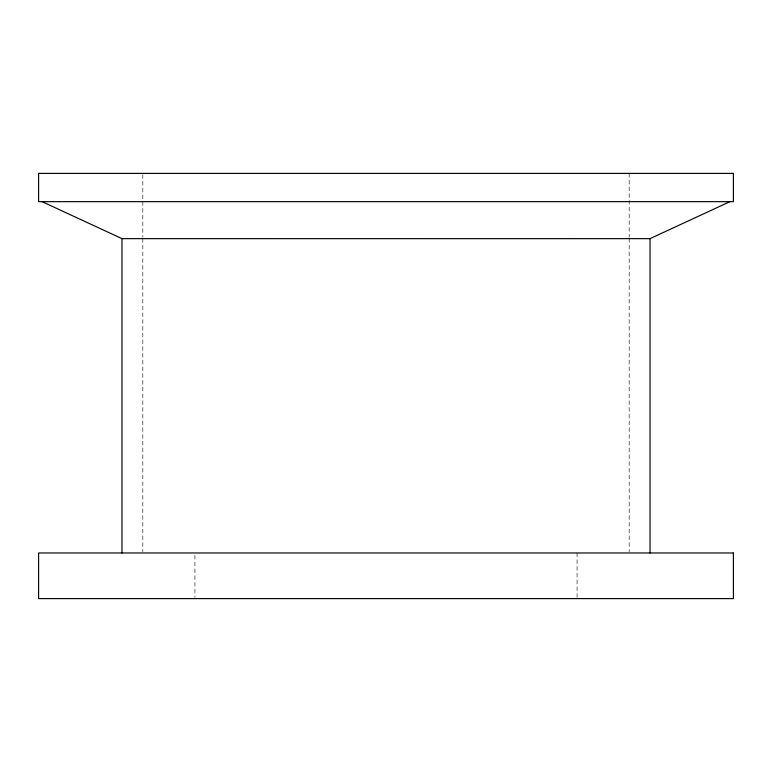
<?xml version="1.0" encoding="UTF-8"?>
<svg xmlns="http://www.w3.org/2000/svg" width="772" height="772" viewBox="0 0 772 772"><rect width="100%" height="100%" fill="white"/><g stroke="black" fill="none" stroke-linecap="round" stroke-linejoin="round"><path stroke-width="0.58" stroke-dasharray="3.86 2.9" d="M629.18 173.391L629.18 237.255M629.18 238.461L629.18 551.768M577.07 552.974L577.07 597.412M194.93 555.377L194.93 597.412M142.82 174.597L142.82 237.255M142.82 238.461L142.82 551.768"/><path stroke-width="1.16" d="M42.074 201.656L121.976 238.644L572.689 238.654L650.024 238.644L729.926 201.656M650.024 238.644L650.024 552.974M121.976 238.644L121.976 552.974M733.4 173.391L38.6 173.391L38.6 201.656L733.4 201.656L733.4 173.391M733.4 552.974L38.6 552.974L38.6 598.609L733.4 598.609L733.4 552.974"/></g></svg>
